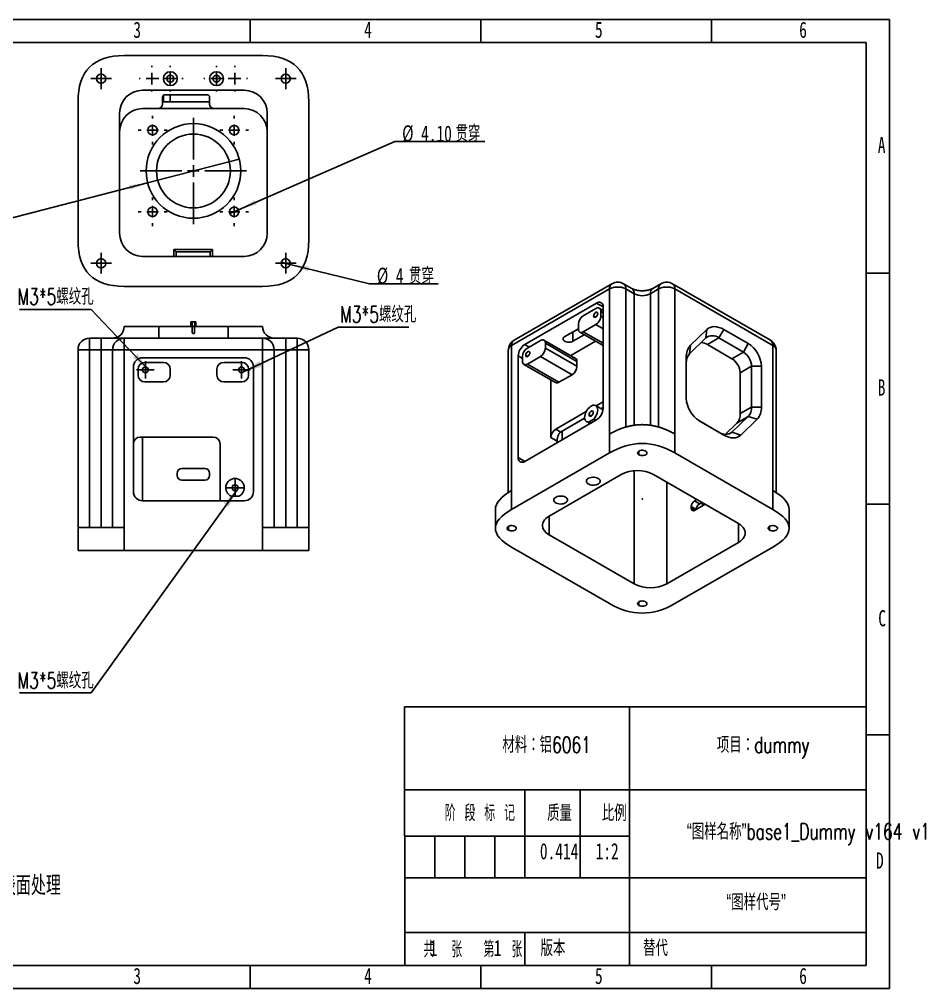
# Model space of a CAD drawing. Header units: millimetres. Extents: x 0 to 305, y 0 to 210.
# Drawn here: x 108.5 to 304.8, y 0 to 210 of the extents above; entities that cross this region are included whole.
import ezdxf

# ---------------------------------------------------------------- set-up
doc = ezdxf.new("R2010")
doc.units = ezdxf.units.MM
doc.header["$PDSIZE"] = -1
doc.layers.add('图框', color=7, linetype='Continuous')
doc.styles.add('SLDTEXTSTYLE0', font='TXT', dxfattribs={"width": 0.7, "bigfont": 'bigfont'})
doc.styles.add('SLDTEXTSTYLE1', font='TXT', dxfattribs={"width": 0.6, "bigfont": 'bigfont'})
doc.styles.add('SLDTEXTSTYLE2', font='TXT', dxfattribs={"width": 0.614286, "bigfont": 'bigfont'})
doc.styles.add('SLDTEXTSTYLE3', font='TXT', dxfattribs={"width": 0.7})
doc.dimstyles.new('SLDDIMSTYLE0', dxfattribs={"dimtxt": 0.18, "dimasz": 4.08, "dimexe": 0, "dimexo": 0.0625, "dimgap": 0, "dimtad": 0, "dimtih": 1, "dimtoh": 1, "dimdec": 0, "dimrnd": 1e-09, "dimzin": 0, "dimdsep": 46, "dimtxsty": 'Standard', "dimsah": 1, "dimcen": 0.09, "dimadec": 0, "dimazin": 0, "dimtfac": 4.08, "dimtdec": 0, "dimtofl": 0, "dimtmove": 0, "dimatfit": 3, "dimfxl": 1, "dimfrac": 2, "dimtolj": 1, "dimtzin": 0, "dimarcsym": 0})
doc.dimstyles.new('SLDDIMSTYLE1', dxfattribs={"dimtxt": 3.5, "dimasz": 4.08, "dimexe": 0, "dimexo": 0.0625, "dimgap": 0.875, "dimtad": 0, "dimtih": 1, "dimtoh": 1, "dimlfac": 2, "dimrnd": 1e-09, "dimzin": 12, "dimdsep": 46, "dimtxsty": 'SLDTEXTSTYLE3', "dimblk1": 'NONE', "dimsah": 1, "dimcen": 0, "dimadec": 0, "dimazin": 3, "dimtfac": 1, "dimtmove": 0, "dimatfit": 3, "dimldrblk": 'NONE', "dimfxl": 1, "dimfrac": 2, "dimtolj": 1, "dimtzin": 12, "dimarcsym": 0})
doc.dimstyles.new('SLDDIMSTYLE2', dxfattribs={"dimtxt": 3.5, "dimasz": 4.08, "dimexe": 0, "dimexo": 0.0625, "dimgap": 0.875, "dimtad": 0, "dimtih": 1, "dimtoh": 1, "dimlfac": 2, "dimrnd": 1e-09, "dimzin": 4, "dimdsep": 46, "dimtxsty": 'SLDTEXTSTYLE3', "dimblk1": 'NONE', "dimsah": 1, "dimcen": 0, "dimadec": 0, "dimazin": 1, "dimtfac": 1, "dimtmove": 0, "dimatfit": 3, "dimldrblk": 'NONE', "dimfxl": 1, "dimfrac": 2, "dimtolj": 1, "dimtzin": 12, "dimarcsym": 0})

# ---------------------------------------------------------------- blocks, each defined once
blk = doc.blocks.new('SW_NOTE_0')
at = {"layer": '图框', "color": 0}
blk.add_line((-15.5, 0), (0, 0), dxfattribs=at)
at = {"layer": '图框', "color": 0, "insert": (-15.94, 4.43), "char_height": 3.5, "attachment_point": 1, "style": 'SLDTEXTSTYLE0'}
blk.add_mtext('M3*5螺纹孔', dxfattribs=at)
blk = doc.blocks.new('SW_NOTE_0_1')
at = {"layer": '图框', "color": 0}
blk.add_line((15.34, 0), (0, 0), dxfattribs=at)
at = {"layer": '图框', "color": 0, "insert": (0.47, 4.55), "char_height": 3.5, "attachment_point": 1, "style": 'SLDTEXTSTYLE0'}
blk.add_mtext('M3*5螺纹孔', dxfattribs=at)
blk = doc.blocks.new('SW_NOTE_0_2')
at = {"layer": '图框', "color": 0}
blk.add_line((-15.5, 0), (0, 0), dxfattribs=at)
at = {"layer": '图框', "color": 0, "insert": (-15.94, 4.56), "char_height": 3.5, "attachment_point": 1, "style": 'SLDTEXTSTYLE0'}
blk.add_mtext('M3*5螺纹孔', dxfattribs=at)
blk = doc.blocks.new('SW_CENTERMARKSYMBOL_0')
at = {"layer": '图框', "color": 0}
for p, q in [((-1.25, 0), (-1.88225, 0)), ((0, 0), (-1.25, 0)), ((0, 1.25), (0, 1.88225)), ((0, 0), (0, 1.25)), ((0, 0), (0, -1.25)), ((0, 0), (1.25, 0)), ((1.25, 0), (1.88225, 0)), ((0, -1.25), (0, -1.88225))]:
    blk.add_line(p, q, dxfattribs=at)
blk = doc.blocks.new('SW_CENTERMARKSYMBOL_1')
at = {"layer": '图框', "color": 0}
for p, q in [((-1.25, 0), (-1.88225, 0)), ((0, 0), (-1.25, 0)), ((0, 1.25), (0, 1.88225)), ((0, 0), (0, 1.25)), ((0, 0), (0, -1.25)), ((0, 0), (1.25, 0)), ((1.25, 0), (1.88225, 0)), ((0, -1.25), (0, -1.88225))]:
    blk.add_line(p, q, dxfattribs=at)
blk = doc.blocks.new('SW_CENTERMARKSYMBOL_2')
at = {"layer": '图框', "color": 0}
for p, q in [((-1.25, 0), (-1.88225, 0)), ((0, 0), (-1.25, 0)), ((0, 1.25), (0, 1.88225)), ((0, 0), (0, 1.25)), ((0, 0), (0, -1.25)), ((0, 0), (1.25, 0)), ((1.25, 0), (1.88225, 0)), ((0, -1.25), (0, -1.88225))]:
    blk.add_line(p, q, dxfattribs=at)
blk = doc.blocks.new('_D')
at = {"layer": '图框'}
for p, q in [((165.26, 157.4), (167.2, 156.92)), ((167.2, 156.92), (184.37, 152.71)), ((184.37, 152.71), (199.26, 152.71))]:
    blk.add_line(p, q, dxfattribs=at)
blk.add_solid([(167.2, 156.92), (171.04, 155.45), (171.28, 156.44)], dxfattribs=at)
at = {"layer": '图框', "char_height": 3.5, "attachment_point": 1}
for s, insert, style in [('%%c', (185.96, 156.2), 'SLDTEXTSTYLE3'), ('4', (190.07, 156.18), 'SLDTEXTSTYLE3'), ('贯穿', (192.92, 156.18), 'SLDTEXTSTYLE0')]:
    blk.add_mtext(s, dxfattribs=dict(at, insert=insert, style=style))
blk = doc.blocks.new('_None')
blk = doc.blocks.new('_D_1')
at = {"layer": '图框'}
for p, q in [((156.01, 168.73), (189.85, 183.55)), ((189.85, 183.55), (209.34, 183.55)), ((154.13, 167.91), (156.01, 168.73))]:
    blk.add_line(p, q, dxfattribs=at)
blk.add_solid([(156.01, 168.73), (159.95, 169.9), (159.54, 170.83)], dxfattribs=at)
at = {"layer": '图框', "char_height": 3.5, "attachment_point": 1}
for s, insert, style in [('%%c', (191.44, 187.04), 'SLDTEXTSTYLE3'), ('4.10', (195.55, 187.02), 'SLDTEXTSTYLE3'), ('贯穿', (203, 187.02), 'SLDTEXTSTYLE0')]:
    blk.add_mtext(s, dxfattribs=dict(at, insert=insert, style=style))
blk = doc.blocks.new('SW_SYMBOL_HOLE_SPOT')
at = {"layer": '图框', "color": 0}
for p, q in [((0, 875), (0, 75)), ((1600, 75), (1600, 875)), ((0, 75), (1600, 75))]:
    blk.add_line(p, q, dxfattribs=at)
blk = doc.blocks.new('SW_SYMBOL_HOLE_DEPTH')
at = {"layer": '图框', "color": 0}
for p, q in [((0, 875), (800, 875)), ((100, 555), (400, 75)), ((400, 875), (400, 75)), ((700, 555), (400, 75))]:
    blk.add_line(p, q, dxfattribs=at)
blk = doc.blocks.new('_D_2')
at = {"layer": '图框'}
for p, q in [((156.15, 179.72), (136.31, 174.59)), ((136.31, 174.59), (102.17, 165.76)), ((102.17, 165.76), (74.47, 165.76))]:
    blk.add_line(p, q, dxfattribs=at)
blk.add_solid([(136.31, 174.59), (132.23, 174.06), (132.48, 173.08)], dxfattribs=at)
at = {"layer": '图框', "xscale": 0.0045117371, "yscale": 0.0045117371, "zscale": 0.0045117371}
for name, p in [('SW_SYMBOL_HOLE_SPOT', (74.47, 160.73)), ('SW_SYMBOL_HOLE_DEPTH', (89.02, 160.73))]:
    blk.add_blockref(name, p, dxfattribs=at)
at = {"layer": '图框', "char_height": 3.5, "attachment_point": 1}
for s, insert, style in [('%%c', (80.1, 170.11), 'SLDTEXTSTYLE3'), ('32 贯穿', (84.22, 170.09), 'SLDTEXTSTYLE0'), ('%%c', (81.83, 164.74), 'SLDTEXTSTYLE3'), ('41', (85.94, 164.72), 'SLDTEXTSTYLE3'), ('17.80', (92.91, 164.72), 'SLDTEXTSTYLE3')]:
    blk.add_mtext(s, dxfattribs=dict(at, insert=insert, style=style))
blk = doc.blocks.new('SW_CENTERMARKSYMBOL_3')
at = {"layer": '图框', "color": 0}
for p, q in [((0, 2.5), (0, 11.5)), ((-2.5, 0), (-11.5, 0)), ((0, 0), (-1.25, 0)), ((0, 0), (0, 1.25)), ((0, 0), (0, -1.25)), ((0, 0), (1.25, 0)), ((2.5, 0), (11.5, 0)), ((0, -2.5), (0, -11.5))]:
    blk.add_line(p, q, dxfattribs=at)
blk = doc.blocks.new('SW_CENTERMARKSYMBOL_4')
at = {"layer": '图框', "color": 0}
for p, q in [((0, 1.25), (0, 2.25)), ((-1.25, 0), (-2.25, 0)), ((0, 0), (-1.25, 0)), ((0, 0), (0, 1.25)), ((0, 0), (0, -1.25)), ((0, 0), (1.25, 0)), ((1.25, 0), (2.25, 0)), ((0, -1.25), (0, -2.25))]:
    blk.add_line(p, q, dxfattribs=at)
blk = doc.blocks.new('SW_CENTERMARKSYMBOL_5')
at = {"layer": '图框', "color": 0}
for p, q in [((0, 1.25), (0, 2.25)), ((-1.25, 0), (-2.25, 0)), ((0, 0), (-1.25, 0)), ((0, 0), (0, 1.25)), ((0, 0), (0, -1.25)), ((0, 0), (1.25, 0)), ((1.25, 0), (2.25, 0)), ((0, -1.25), (0, -2.25))]:
    blk.add_line(p, q, dxfattribs=at)
blk = doc.blocks.new('SW_CENTERMARKSYMBOL_6')
at = {"layer": '图框', "color": 0}
for p, q in [((0, 2.5), (0, 2.75)), ((-2.5, 0), (-2.75, 0)), ((0, 0), (-1.25, 0)), ((0, 0), (0, 1.25)), ((0, 0), (0, -1.25)), ((0, 0), (1.25, 0)), ((2.5, 0), (2.75, 0)), ((0, -2.5), (0, -2.75))]:
    blk.add_line(p, q, dxfattribs=at)
blk = doc.blocks.new('SW_CENTERMARKSYMBOL_7')
at = {"layer": '图框', "color": 0}
for p, q in [((0, 2.5), (0, 2.75)), ((-2.5, 0), (-2.75, 0)), ((0, 0), (-1.25, 0)), ((0, 0), (0, 1.25)), ((0, 0), (0, -1.25)), ((0, 0), (1.25, 0)), ((2.5, 0), (2.75, 0)), ((0, -2.5), (0, -2.75))]:
    blk.add_line(p, q, dxfattribs=at)
blk = doc.blocks.new('SW_CENTERMARKSYMBOL_8')
at = {"layer": '图框', "color": 0}
for p, q in [((0, 2.5), (0, 3.125)), ((-2.5, 0), (-3.125, 0)), ((0, 0), (-1.25, 0)), ((0, 0), (0, 1.25)), ((0, 0), (0, -1.25)), ((0, 0), (1.25, 0)), ((2.5, 0), (3.125, 0)), ((0, -2.5), (0, -3.125))]:
    blk.add_line(p, q, dxfattribs=at)
blk = doc.blocks.new('SW_CENTERMARKSYMBOL_9')
at = {"layer": '图框', "color": 0}
for p, q in [((0, 2.5), (0, 3.125)), ((-2.5, 0), (-3.125, 0)), ((0, 0), (-1.25, 0)), ((0, 0), (0, 1.25)), ((0, 0), (0, -1.25)), ((0, 0), (1.25, 0)), ((2.5, 0), (3.125, 0)), ((0, -2.5), (0, -3.125))]:
    blk.add_line(p, q, dxfattribs=at)
blk = doc.blocks.new('SW_CENTERMARKSYMBOL_10')
at = {"layer": '图框', "color": 0}
for p, q in [((0, 1.25), (0, 2.25)), ((-1.25, 0), (-2.25, 0)), ((0, 0), (-1.25, 0)), ((0, 0), (0, 1.25)), ((0, 0), (0, -1.25)), ((0, 0), (1.25, 0)), ((1.25, 0), (2.25, 0)), ((0, -1.25), (0, -2.25))]:
    blk.add_line(p, q, dxfattribs=at)
blk = doc.blocks.new('SW_CENTERMARKSYMBOL_11')
at = {"layer": '图框', "color": 0}
for p, q in [((0, 1.25), (0, 2.25)), ((-1.25, 0), (-2.25, 0)), ((0, 0), (-1.25, 0)), ((0, 0), (0, 1.25)), ((0, 0), (0, -1.25)), ((0, 0), (1.25, 0)), ((1.25, 0), (2.25, 0)), ((0, -1.25), (0, -2.25))]:
    blk.add_line(p, q, dxfattribs=at)
blk = doc.blocks.new('SW_CENTERMARKSYMBOL_12')
at = {"layer": '图框', "color": 0}
for p, q in [((0, 2.5), (0, 2.75)), ((-2.5, 0), (-2.75, 0)), ((0, 0), (-1.25, 0)), ((0, 0), (0, 1.25)), ((0, 0), (0, -1.25)), ((0, 0), (1.25, 0)), ((2.5, 0), (2.75, 0)), ((0, -2.5), (0, -2.75))]:
    blk.add_line(p, q, dxfattribs=at)
blk = doc.blocks.new('SW_CENTERMARKSYMBOL_13')
at = {"layer": '图框', "color": 0}
for p, q in [((0, 2.5), (0, 2.75)), ((-2.5, 0), (-2.75, 0)), ((0, 0), (-1.25, 0)), ((0, 0), (0, 1.25)), ((0, 0), (0, -1.25)), ((0, 0), (1.25, 0)), ((2.5, 0), (2.75, 0)), ((0, -2.5), (0, -2.75))]:
    blk.add_line(p, q, dxfattribs=at)
blk = doc.blocks.new('SW_CENTERMARKSYMBOL_14')
at = {"layer": '图框', "color": 0}
for p, q in [((0, 2.5), (0, 3.125)), ((-2.5, 0), (-3.125, 0)), ((0, 0), (-1.25, 0)), ((0, 0), (0, 1.25)), ((0, 0), (0, -1.25)), ((0, 0), (1.25, 0)), ((2.5, 0), (3.125, 0)), ((0, -2.5), (0, -3.125))]:
    blk.add_line(p, q, dxfattribs=at)
blk = doc.blocks.new('SW_CENTERMARKSYMBOL_15')
at = {"layer": '图框', "color": 0}
for p, q in [((0, 2.5), (0, 3.125)), ((-2.5, 0), (-3.125, 0)), ((0, 0), (-1.25, 0)), ((0, 0), (0, 1.25)), ((0, 0), (0, -1.25)), ((0, 0), (1.25, 0)), ((2.5, 0), (3.125, 0)), ((0, -2.5), (0, -3.125))]:
    blk.add_line(p, q, dxfattribs=at)

msp = doc.modelspace()

# ---------------------------------------------------------------- linework, layer by layer
at = {"color": 7, "linetype": 'Continuous', "lineweight": 25}
for p, q in [((131.2287, 202.1571), (161.2287, 202.1571)), ((141.2287, 196.4071), (141.2287, 197.9071)), ((151.3223, 197.9012), (151.3223, 196.413)), ((135.2287, 194.6571), (157.2287, 194.6571)), ((139.7287, 193.5365), (139.7287, 192.1571)), ((140.0544, 193.6571), (149.2287, 193.6571)), ((141.2287, 192.1571), (141.2287, 193.6571)), ((121.2287, 162.1571), (121.2287, 192.1571)), ((139.5544, 191.6571), (139.5544, 193.1571)), ((139.5544, 192.1571), (149.7287, 192.1571)), ((149.7287, 193.1571), (149.7287, 191.6571)), ((171.2287, 192.1571), (171.2287, 162.1571)), ((130.2287, 189.6571), (130.2287, 163.6571)), ((135.2287, 190.6571), (138.5544, 190.6571)), ((150.5231, 190.6571), (138.5544, 190.6571)), ((150.5231, 190.6785), (150.5231, 190.6571)), ((150.5231, 190.6571), (150.7287, 190.6571)), ((157.2287, 190.6571), (150.7287, 190.6571)), ((162.2287, 163.6571), (162.2287, 189.6571)), ((150.3936, 160.1571), (141.9787, 160.1571)), ((141.9787, 160.1571), (141.9787, 158.6571)), ((142.4787, 159.6571), (141.9787, 160.1571)), ((142.4787, 158.6571), (142.4787, 159.6571)), ((142.4787, 159.6571), (149.8936, 159.6571)), ((150.3936, 160.1571), (149.8936, 159.6571)), ((149.8936, 159.6571), (149.8936, 158.6571)), ((150.3936, 158.6571), (150.3936, 160.1571)), ((135.2287, 158.6571), (157.2287, 158.6571)), ((161.2287, 152.1571), (131.2287, 152.1571)), ((215.1731, 139.3405), (236.3863, 151.5866)), ((236.9041, 152.7312), (215.6909, 140.4851)), ((236.3863, 120.1498), (236.3863, 151.5866)), ((241.1717, 151.7107), (239.4039, 152.7312)), ((239.9218, 151.5866), (241.6896, 150.5661)), ((239.9218, 151.5866), (239.9218, 121.6805)), ((245.2251, 150.5661), (246.9929, 151.5866)), ((247.5107, 152.7312), (245.743, 151.7107)), ((246.9929, 121.6805), (246.9929, 151.5866)), ((271.2237, 140.4851), (250.0105, 152.7312)), ((250.5284, 151.5866), (250.5284, 120.1498)), ((271.7416, 139.3405), (250.5284, 151.5866)), ((241.6896, 150.5661), (241.6896, 122.0632)), ((245.2251, 122.0632), (245.2251, 150.5661)), ((218.0015, 139.5443), (233.5578, 148.5248)), ((233.4132, 147.3492), (230.6807, 145.7718)), ((233.5578, 148.5248), (234.9721, 147.7084)), ((234.9721, 146.9565), (234.1631, 147.4235)), ((234.9721, 147.7082), (234.9721, 125.6616)), ((232.9351, 145.74), (233.3822, 145.4819)), ((234.4738, 145.7138), (234.4738, 146.7367)), ((234.4738, 146.7367), (234.9721, 146.4491)), ((234.9721, 145.4262), (234.4738, 145.7138)), ((131.2287, 143.4385), (138.7287, 143.4385)), ((138.7287, 143.4385), (138.7287, 140.9385)), ((138.7287, 143.4385), (145.9787, 143.4385)), ((145.6876, 144.4385), (145.6876, 143.4385)), ((145.6876, 144.4385), (145.9376, 144.4385)), ((145.9376, 144.4385), (145.9376, 143.4385)), ((145.9376, 144.4385), (146.5198, 144.4385)), ((145.9787, 142.1697), (145.9787, 143.4385)), ((145.9787, 143.4385), (146.4787, 143.4385)), ((146.4787, 143.4385), (153.7287, 143.4385)), ((146.4787, 143.4385), (146.4787, 142.1697)), ((146.5198, 143.4385), (146.5198, 144.4385)), ((146.5198, 144.4385), (146.7698, 144.4385)), ((146.7698, 143.4385), (146.7698, 144.4385)), ((153.7287, 143.4385), (153.7287, 140.9385)), ((153.7287, 143.4385), (161.2287, 143.4385)), ((226.6636, 141.2792), (229.62, 142.986)), ((229.62, 143.9347), (229.62, 142.9118)), ((230.6807, 142.2992), (233.4132, 143.8767)), ((233.4132, 143.8767), (234.9721, 142.9767)), ((257.4581, 142.8094), (253.9225, 139.4069)), ((257.2459, 140.9724), (257.4581, 142.8094)), ((261.135, 142.8098), (260.0744, 140.9727)), ((261.135, 142.8098), (266.4383, 139.7483)), ((123.7287, 140.9385), (123.7287, 138.4385)), ((123.7287, 140.9385), (126.2287, 140.9385)), ((126.2287, 138.4385), (126.2287, 140.9385)), ((126.2287, 140.9385), (131.2287, 140.9385)), ((131.2287, 140.9385), (131.2287, 138.4385)), ((131.2287, 140.9385), (161.2287, 140.9385)), ((161.2287, 140.9385), (166.2287, 140.9385)), ((166.2287, 138.4385), (166.2287, 140.9385)), ((166.2287, 140.9385), (168.7287, 140.9385)), ((168.7287, 138.4385), (168.7287, 140.9385)), ((228.4313, 140.2587), (228.4313, 142.2997)), ((230.8841, 141.6747), (228.4313, 140.2587)), ((229.9308, 142.225), (234.9721, 139.3147)), ((234.9721, 139.8219), (230.6807, 142.2992)), ((253.7104, 137.5698), (257.2459, 140.9724)), ((257.5995, 139.5439), (260.0744, 140.9727)), ((260.0744, 140.9727), (265.3777, 137.9111)), ((215.1731, 139.3405), (215.1731, 107.9037)), ((218.9474, 138.9983), (218.0015, 139.5443)), ((221.4221, 140.427), (218.5937, 138.7941)), ((229.0045, 136.5569), (222.1721, 140.5012)), ((222.4828, 138.7915), (222.4828, 139.8145)), ((222.4828, 139.8145), (229.3152, 135.8702)), ((229.3152, 134.8472), (222.4828, 138.7915)), ((227.9866, 137.1446), (233.359, 140.2459)), ((253.9225, 139.4069), (253.7104, 137.5698)), ((262.9028, 136.4824), (257.5995, 139.5439)), ((265.3777, 137.9111), (266.4383, 139.7483)), ((271.7416, 107.9037), (271.7416, 139.3405)), ((121.2287, 99.9385), (121.2287, 138.4385)), ((123.7287, 99.9385), (123.7287, 138.4385)), ((123.7287, 138.4385), (126.2287, 138.4385)), ((126.2287, 138.4385), (128.7287, 138.4385)), ((126.2287, 99.9385), (126.2287, 138.4385)), ((128.7287, 99.9385), (128.7287, 138.4385)), ((131.2287, 138.4385), (131.2287, 99.9385)), ((131.2287, 138.4385), (161.2287, 138.4385)), ((135.2287, 136.6885), (157.2287, 136.6885)), ((161.2287, 99.9385), (161.2287, 138.4385)), ((163.7287, 138.4385), (163.7287, 99.9385)), ((163.7287, 138.4385), (166.2287, 138.4385)), ((166.2287, 99.9385), (166.2287, 138.4385)), ((166.2287, 138.4385), (168.7287, 138.4385)), ((168.7287, 99.9385), (168.7287, 138.4385)), ((171.2287, 138.4385), (171.2287, 99.9385)), ((214.4415, 138.321), (214.4415, 107.4429)), ((216.5873, 115.0483), (216.5873, 137.0949)), ((216.5873, 137.0949), (217.533, 136.5489)), ((217.533, 136.957), (217.533, 135.9341)), ((218.2074, 137.2379), (218.6546, 136.9798)), ((218.5937, 135.3216), (221.4221, 136.9544)), ((221.4221, 136.9544), (228.2545, 133.0101)), ((253.0033, 136.753), (253.0033, 127.9071)), ((262.9028, 136.4824), (265.3777, 137.9111)), ((272.4732, 107.4429), (272.4732, 138.321)), ((133.2287, 107.6885), (133.2287, 134.6885)), ((139.7287, 135.6885), (135.7287, 135.6885)), ((156.6866, 135.6885), (152.8223, 135.6885)), ((159.2287, 134.6885), (159.2287, 107.6885)), ((217.8438, 135.2473), (224.6762, 131.303)), ((225.4261, 131.3773), (218.5937, 135.3216)), ((229.3152, 134.8472), (229.3152, 135.8702)), ((264.6705, 133.4206), (267.1454, 134.8493)), ((267.1454, 134.8493), (267.1454, 126.0034)), ((269.2667, 134.8493), (267.1454, 134.8493)), ((269.2667, 126.0034), (269.2667, 134.8493)), ((134.2287, 134.1885), (134.2287, 132.9357)), ((141.2287, 132.9357), (141.2287, 134.1885)), ((151.3223, 134.1885), (151.3223, 132.9357)), ((158.1866, 132.9357), (158.1866, 134.1885)), ((228.2545, 133.0101), (225.4261, 131.3773)), ((264.6705, 124.5747), (264.6705, 133.4206)), ((135.7287, 131.4357), (139.7287, 131.4357)), ((152.8223, 131.4357), (156.6866, 131.4357)), ((223.6584, 119.3816), (223.6584, 131.8906)), ((234.9569, 125.414), (233.3941, 126.3162)), ((233.4716, 126.2714), (234.9721, 127.1376)), ((264.6705, 124.5747), (267.1454, 126.0034)), ((267.1454, 126.0034), (269.2667, 126.0034)), ((224.719, 121.2187), (231.3224, 125.0307)), ((231.9471, 124.326), (232.3943, 124.0678)), ((234.9721, 125.913), (234.5322, 125.6591)), ((266.4383, 123.962), (262.9028, 120.5594)), ((263.9634, 122.5333), (266.4383, 123.962)), ((268.3475, 123.3496), (266.4383, 123.962)), ((233.5578, 123.2121), (218.0015, 114.2316)), ((230.9867, 123.6123), (226.1332, 120.8105)), ((231.0437, 123.3198), (230.7618, 123.4825)), ((231.3943, 122.852), (232.1641, 122.4075)), ((231.8276, 122.7607), (232.9607, 123.4148)), ((232.3018, 122.487), (231.8276, 122.7607)), ((233.4349, 123.1411), (232.9607, 123.4148)), ((260.0744, 120.5591), (255.8005, 123.0264)), ((255.8317, 123.0082), (261.135, 119.9466)), ((261.4239, 120.0892), (263.9634, 122.5333)), ((264.812, 119.947), (268.3475, 123.3496)), ((225.7974, 120.5962), (224.719, 121.2187)), ((226.1332, 118.9259), (226.1332, 120.8105)), ((236.3863, 116.0671), (236.3863, 120.1498)), ((250.5284, 120.1498), (250.5284, 116.0671)), ((261.135, 119.9466), (260.0744, 120.5591)), ((262.1952, 120.1509), (262.9028, 120.5594)), ((262.9028, 120.5594), (264.812, 119.947)), ((134.7287, 119.4946), (150.5231, 119.4946)), ((135.2287, 105.6885), (135.2287, 119.4946)), ((152.0231, 117.9946), (152.0231, 105.6885)), ((223.6584, 119.3816), (225.0142, 118.5989)), ((225.0142, 118.2799), (225.0142, 118.5989)), ((215.1731, 103.821), (236.3863, 116.0671)), ((242.7502, 116.4753), (242.7502, 115.6589)), ((250.5284, 116.0671), (271.7416, 103.821)), ((218.0017, 114.2317), (216.5873, 115.0483)), ((142.7287, 111.1885), (142.7287, 111.6885)), ((143.7287, 112.6885), (148.7287, 112.6885)), ((149.7287, 111.6885), (149.7287, 111.1885)), ((223.3048, 102.3922), (238.8611, 111.3727)), ((241.6896, 112.1891), (241.6896, 87.6969)), ((264.317, 100.7594), (245.9322, 111.3727)), ((148.7287, 110.1885), (143.7287, 110.1885)), ((248.7606, 87.6969), (248.7606, 109.7399)), ((215.1731, 107.9037), (215.1731, 103.821)), ((271.7416, 103.821), (271.7416, 107.9037)), ((157.2287, 105.6885), (135.2287, 105.6885)), ((154.4445, 106.6962), (156.0469, 106.6962)), ((254.771, 105.6602), (255.2993, 105.9652)), ((254.771, 105.6602), (255.8317, 105.0479)), ((256.36, 105.3529), (255.8317, 105.0479)), ((256.3025, 105.0977), (256.8176, 104.8003)), ((211.6375, 103.8216), (211.6375, 99.7389)), ((254.0639, 104.0272), (254.0639, 104.4355)), ((254.0639, 104.4355), (255.1246, 103.8232)), ((254.0639, 104.0272), (254.7712, 103.6189)), ((257.0674, 104.9445), (254.771, 103.6189)), ((255.1246, 103.8232), (255.1246, 103.823)), ((275.2771, 99.7389), (275.2771, 103.8216)), ((223.3048, 98.3102), (223.3048, 102.3922)), ((121.2287, 94.9385), (121.2287, 99.9385)), ((131.2287, 99.9385), (131.2287, 94.9385)), ((161.2287, 94.9385), (161.2287, 99.9385)), ((171.2287, 99.9385), (171.2287, 94.9385)), ((214.466, 100.1471), (214.466, 99.3307)), ((264.317, 100.7594), (264.317, 96.6774)), ((271.0345, 100.1471), (271.0345, 99.3307)), ((223.3048, 98.3102), (241.6896, 87.6969)), ((248.7606, 87.6969), (264.317, 96.6774)), ((131.2287, 94.9385), (161.2287, 94.9385)), ((236.3863, 83.4108), (215.1731, 95.6569)), ((271.7416, 95.6569), (250.5284, 83.4108)), ((242.7502, 83.819), (242.7502, 83.0025))]:
    msp.add_line(p, q, dxfattribs=at)
at = {"color": 7, "linetype": 'Continuous'}
for p, q in [((146.2287, 177.1571), (146.2567, 177.1571)), ((146.2287, 177.1571), (146.2287, 177.1012)), ((243.4573, 106.0671), (243.4771, 106.0785)), ((243.4573, 106.0671), (243.4969, 106.0443))]:
    msp.add_line(p, q, dxfattribs=at)
at = {"color": 7, "linetype": 'Continuous', "lineweight": 25, "flags": 128}
for points in [[(232.9351, 145.74), (232.962, 145.9321), (233.0397, 146.1322), (233.1586, 146.3161), (233.3045, 146.4617), (233.4598, 146.5513), (233.6057, 146.5742), (233.7246, 146.5276), (233.8022, 146.4172), (233.8292, 146.2562), (233.8022, 146.064), (233.7246, 145.8639), (233.6057, 145.68), (233.4598, 145.5345), (233.3045, 145.4448), (233.1586, 145.4219), (233.0397, 145.4685), (232.962, 145.579), (232.9351, 145.74)], [(257.4581, 142.8094), (257.8017, 143.0808), (258.19, 143.2772), (258.6179, 143.3962), (259.0795, 143.4361), (259.5688, 143.3963), (260.079, 143.2774), (260.6034, 143.081), (261.135, 142.8098)], [(161.2287, 138.4385), (161.2287, 138.8726), (161.2287, 139.2936), (161.2287, 139.6885), (161.2287, 140.0455), (161.2287, 140.3536), (161.2287, 140.6036), (161.2287, 140.7878), (161.2287, 140.9005), (161.2287, 140.9385)], [(228.4313, 140.2587), (228.1941, 140.1514), (227.9193, 140.08), (227.6229, 140.0487), (227.3221, 140.0592), (227.0344, 140.1109), (226.7765, 140.2009), (226.5635, 140.3239), (226.4076, 140.4728), (226.3179, 140.6389), (226.2997, 140.8125), (226.354, 140.9836), (226.4777, 141.1423), (226.6636, 141.2792)], [(218.2074, 137.2379), (218.2344, 137.4301), (218.312, 137.6301), (218.431, 137.8141), (218.5769, 137.9596), (218.7321, 138.0492), (218.878, 138.0721), (218.997, 138.0256), (219.0746, 137.9151), (219.1016, 137.7541), (219.0746, 137.562), (218.997, 137.3619), (218.878, 137.178), (218.7321, 137.0324), (218.5769, 136.9428), (218.431, 136.9199), (218.312, 136.9665), (218.2344, 137.0769), (218.2074, 137.2379)], [(232.9607, 123.4148), (233.1932, 123.6979), (233.3974, 124.0122), (233.5662, 124.3468), (233.6936, 124.6897), (233.7751, 125.0289), (233.8078, 125.3524), (233.7905, 125.6488), (233.724, 125.9075), (233.6104, 126.1195), (233.4539, 126.2772), (233.2599, 126.3751), (233.0354, 126.4098), (232.7882, 126.3799), (232.5271, 126.2866), (232.2613, 126.1332), (232.0002, 125.925), (231.753, 125.6695), (231.5284, 125.3756), (231.3345, 125.0537), (231.1779, 124.7152), (231.0644, 124.3722), (230.9978, 124.0366), (230.9806, 123.7203), (231.0133, 123.4346), (231.0947, 123.1894), (231.2221, 122.9936), (231.3909, 122.8539), (231.5952, 122.7753), (231.8276, 122.7607)], [(231.9471, 124.326), (231.9741, 124.5181), (232.0517, 124.7182), (232.1706, 124.9021), (232.3165, 125.0477), (232.4718, 125.1373), (232.6177, 125.1602), (232.7367, 125.1136), (232.8143, 125.0031), (232.8412, 124.8421), (232.8143, 124.65), (232.7367, 124.4499), (232.6177, 124.266), (232.4718, 124.1205), (232.3165, 124.0308), (232.1706, 124.0079), (232.0517, 124.0545), (231.9741, 124.165), (231.9471, 124.326)], [(264.812, 119.947), (264.4684, 119.6757), (264.08, 119.4792), (263.6521, 119.3602), (263.1905, 119.3204), (262.7013, 119.3601), (262.191, 119.479), (261.6666, 119.6754), (261.135, 119.9466)], [(242.7502, 115.6589), (242.5857, 115.7841), (242.4858, 115.9304), (242.4579, 116.0868), (242.5042, 116.2417), (242.6212, 116.3837), (242.8001, 116.5022), (243.0279, 116.5884), (243.2874, 116.636), (243.5596, 116.6413), (243.8242, 116.6041), (244.0616, 116.5271), (244.2541, 116.4159), (244.3876, 116.2789), (244.4521, 116.1261), (244.4428, 115.969), (244.3604, 115.8191), (244.2111, 115.6877), (244.0058, 115.5844), (243.7599, 115.5168), (243.4915, 115.4901), (243.2206, 115.5062), (242.9672, 115.5639), (242.7502, 115.6589)], [(233.9114, 110.5563), (234.1146, 110.4104), (234.2587, 110.2426), (234.337, 110.0609), (234.3458, 109.8737), (234.2847, 109.6898), (234.1565, 109.5178), (233.9673, 109.3658), (233.7258, 109.2407), (233.4435, 109.1486), (233.1334, 109.0936), (232.8101, 109.0784), (232.4887, 109.1037), (232.1843, 109.1683), (231.911, 109.2691), (231.6816, 109.4015), (231.5069, 109.5593), (231.3951, 109.735), (231.3513, 109.9206), (231.3776, 110.1072), (231.4728, 110.2862), (231.6325, 110.4492), (231.8491, 110.5886), (232.1125, 110.6978), (232.4105, 110.7718), (232.729, 110.8071), (233.0532, 110.802), (233.368, 110.7568), (233.6586, 110.6736), (233.9114, 110.5563)], [(226.8403, 106.4743), (227.0435, 106.3283), (227.1877, 106.1606), (227.2659, 105.9789), (227.2747, 105.7917), (227.2136, 105.6078), (227.0854, 105.4358), (226.8962, 105.2837), (226.6548, 105.1587), (226.3724, 105.0665), (226.0623, 105.0116), (225.7391, 104.9964), (225.4177, 105.0216), (225.1132, 105.0862), (224.8399, 105.1871), (224.6106, 105.3195), (224.4359, 105.4772), (224.324, 105.653), (224.2802, 105.8385), (224.3065, 106.0252), (224.4018, 106.2042), (224.5614, 106.3672), (224.778, 106.5065), (225.0414, 106.6158), (225.3394, 106.6898), (225.6579, 106.725), (225.9822, 106.72), (226.2969, 106.6748), (226.5875, 106.5916), (226.8403, 106.4743)], [(255.9218, 105.0999), (256.3431, 105.0999), (256.7261, 105.1415)], [(223.3048, 102.3922), (222.9044, 102.1313), (222.5614, 101.8445), (222.2808, 101.5359), (222.0667, 101.2099), (221.9222, 100.8715), (221.8495, 100.5255), (221.8495, 100.1769), (221.9222, 99.8309), (222.0667, 99.4925), (222.2808, 99.1666), (222.5614, 98.858), (222.9044, 98.5711), (223.3048, 98.3102)], [(214.466, 99.3307), (214.3014, 99.456), (214.2015, 99.6022), (214.1737, 99.7586), (214.2199, 99.9136), (214.3369, 100.0555), (214.5159, 100.174), (214.7436, 100.2602), (215.0032, 100.3078), (215.2753, 100.3132), (215.5399, 100.276), (215.7773, 100.1989), (215.9699, 100.0877), (216.1033, 99.9507), (216.1678, 99.7979), (216.1585, 99.6408), (216.0761, 99.491), (215.9268, 99.3595), (215.7215, 99.2562), (215.4756, 99.1887), (215.2072, 99.162), (214.9363, 99.178), (214.683, 99.2357), (214.466, 99.3307)], [(264.317, 96.6774), (264.7174, 96.9383), (265.0604, 97.2251), (265.341, 97.5338), (265.5551, 97.8597), (265.6996, 98.1981), (265.7723, 98.5441), (265.7723, 98.8927), (265.6996, 99.2387), (265.5551, 99.5771), (265.341, 99.903), (265.0604, 100.2117), (264.7174, 100.4985), (264.317, 100.7594)], [(271.0345, 99.3307), (270.87, 99.456), (270.77, 99.6022), (270.7422, 99.7586), (270.7885, 99.9136), (270.9054, 100.0555), (271.0844, 100.174), (271.3121, 100.2602), (271.5717, 100.3078), (271.8439, 100.3132), (272.1085, 100.276), (272.3458, 100.1989), (272.5384, 100.0877), (272.6719, 99.9507), (272.7364, 99.7979), (272.7271, 99.6408), (272.6447, 99.491), (272.4953, 99.3595), (272.2901, 99.2562), (272.0441, 99.1887), (271.7758, 99.162), (271.5048, 99.178), (271.2515, 99.2357), (271.0345, 99.3307)], [(242.7502, 83.0025), (242.5857, 83.1278), (242.4858, 83.2741), (242.4579, 83.4305), (242.5042, 83.5854), (242.6212, 83.7274), (242.8001, 83.8459), (243.0279, 83.9321), (243.2874, 83.9796), (243.5596, 83.985), (243.8242, 83.9478), (244.0616, 83.8707), (244.2541, 83.7596), (244.3876, 83.6225), (244.4521, 83.4698), (244.4428, 83.3127), (244.3604, 83.1628), (244.2111, 83.0314), (244.0058, 82.928), (243.7599, 82.8605), (243.4915, 82.8338), (243.2206, 82.8499), (242.9672, 82.9076), (242.7502, 83.0025)]]:
    msp.add_lwpolyline(points, dxfattribs=at)
at = {"color": 7, "linetype": 'Continuous', "lineweight": 25}
for centre, radius in [((126.2287, 197.1571), 1), ((141.2287, 197.1571), 1.5), ((141.2287, 197.1571), 0.75), ((151.2287, 197.1571), 1.5), ((151.2287, 197.1571), 0.75), ((166.2287, 197.1571), 1), ((146.2287, 177.1571), 10.25), ((137.3899, 185.9959), 1.025), ((155.0675, 185.9959), 1.025), ((146.2287, 177.1571), 8), ((137.3899, 168.3183), 1.025), ((155.0675, 168.3183), 1.025), ((126.2287, 157.1571), 1), ((166.2287, 157.1571), 1), ((135.8147, 134.0557), 0.6322), ((156.6427, 134.0557), 0.6322), ((155.2457, 108.5287), 0.6322)]:
    msp.add_circle(centre, radius, dxfattribs=at)
for centre, radius, start, end in [((135.2287, 189.6571), 5, 90, 180), ((140.0544, 193.1571), 0.5, 90, 180), ((149.2287, 193.1571), 0.5, 0, 90), ((157.2287, 189.6571), 5, 0, 90), ((138.5544, 191.6571), 1, 270, 0), ((150.7287, 191.6571), 1, 180, 270), ((135.2287, 185.6571), 5, 90, 180), ((157.2287, 185.6571), 5, 0, 90), ((135.2287, 163.6571), 5, 180, 270), ((157.2287, 163.6571), 5, 270, 0), ((237.6023, 151.7259), 1.224, 124.778926, 186.533252), ((238.154, 150.5661), 2.5, 60.002688, 119.997315), ((238.6719, 151.7105), 1.2561, 354.337576, 54.350243), ((240.4735, 150.7054), 1.224, 353.466744, 55.221076), ((246.4412, 150.7054), 1.224, 124.778924, 186.533256), ((248.2089, 151.7259), 1.224, 124.778924, 186.533256), ((248.7606, 150.5661), 2.5, 60.002681, 119.997312), ((249.2785, 151.7105), 1.2561, 354.337577, 54.350237), ((243.4573, 153.9591), 3.8259, 242.480539, 297.519461), ((233.8272, 146.8416), 0.6551, 350.785963, 129.203285), ((234.1099, 147.848), 0.8734, 350.785963, 129.203285), ((231.9229, 143.8299), 2.3052, 122.605478, 177.394522), ((232.171, 145.8186), 2.3052, 302.605478, 357.394522), ((128.7287, 143.4385), 2.5, 270, 0), ((163.7287, 143.4385), 2.5, 180, 270), ((230.2667, 142.8069), 0.6551, 170.785963, 309.203285), ((123.7287, 138.4385), 2.5, 90, 180), ((131.2287, 138.4385), 2.5, 89.999994, 180), ((161.2287, 138.4385), 2.5, 0, 90), ((168.7287, 138.4385), 2.5, 0, 90), ((258.6603, 139.1412), 2.3138, 52.328918, 127.681834), ((216.9408, 138.32), 2.5, 119.997304, 180.039365), ((216.423, 139.4644), 1.2561, 125.649757, 185.662424), ((219.6577, 136.9551), 3.0736, 122.605478, 177.394522), ((219.8359, 136.8522), 2.3052, 122.605478, 177.394522), ((221.8362, 139.9193), 0.6551, 350.785963, 129.203285), ((220.18, 138.8963), 2.3052, 302.605478, 357.394522), ((256.6188, 136.9868), 3.623, 138.090108, 183.699753), ((255.8449, 136.678), 3.3604, 58.524385, 83.076336), ((263.1496, 134.5835), 6.1229, 2.487346, 57.512654), ((269.9738, 138.32), 2.5, 0, 60.002693), ((270.5256, 139.4797), 1.224, 353.466743, 55.221074), ((135.2287, 134.6885), 2, 90, 180), ((157.2287, 134.6885), 2, 0, 90), ((228.6017, 135.961), 0.7193, 352.74417, 55.943649), ((255.7844, 135.7082), 2.787, 138.090108, 183.699753), ((263.3236, 134.684), 3.8254, 2.476304, 57.523696), ((135.7287, 134.1885), 1.5, 90, 180), ((139.7287, 134.1885), 1.5, 0, 90), ((152.8223, 134.1885), 1.5, 90, 180), ((156.6866, 134.1885), 1.5, 0, 90), ((218.1797, 135.8292), 0.6551, 170.785963, 309.203285), ((227.0124, 134.952), 2.3052, 302.605478, 357.394522), ((260.8487, 133.2553), 3.8254, 2.476304, 57.523696), ((135.7287, 132.9357), 1.5, 180, 270), ((139.7287, 132.9357), 1.5, 270, 0), ((152.8223, 132.9357), 1.5, 180, 270), ((156.6866, 132.9357), 1.5, 270, 0), ((224.9867, 131.9906), 0.7545, 245.692881, 305.617577), ((259.1204, 128.1729), 6.1229, 182.487346, 237.512654), ((264.3643, 125.8236), 2.787, 318.090108, 3.699753), ((265.6512, 125.7696), 3.623, 318.090108, 3.699753), ((231.9016, 125.8013), 3.0736, 302.605478, 357.394522), ((261.8894, 124.3949), 2.787, 318.090108, 3.699753), ((225.9612, 119.2768), 2.3052, 122.605478, 177.394522), ((228.3106, 117.0286), 4.3638, 119.930329, 125.162978), ((261.4884, 122.3906), 2.3138, 232.328918, 307.681834), ((134.7287, 117.9946), 1.5, 90, 180), ((150.5231, 117.9946), 1.5, 0, 90), ((217.4494, 114.9084), 0.8734, 170.785963, 309.203285), ((143.7287, 111.6885), 1, 90, 180), ((148.7287, 111.6885), 1, 0, 90), ((242.3967, 104.574), 7.6631, 62.524312, 117.475688), ((143.7287, 111.1885), 1, 180, 270), ((148.7287, 111.1885), 1, 270, 0), ((155.2457, 108.5287), 2, 293.616111, 246.383889), ((135.2287, 107.6885), 2, 180, 270), ((157.2287, 107.6885), 2, 270, 0), ((255.5992, 104.3656), 1.5368, 122.605478, 177.394522), ((256.6598, 103.7533), 1.5368, 122.605478, 177.394522), ((254.495, 103.9573), 0.4367, 170.785963, 309.203285), ((245.2251, 94.4956), 7.6631, 242.524312, 297.475688)]:
    msp.add_arc(centre, radius, start, end, dxfattribs=at)
for points in [[(121.2287, 192.1571), (121.2287, 198.8238), (124.562, 202.1571), (131.2287, 202.1571)], [(161.2287, 202.1571), (167.8954, 202.1571), (171.2287, 198.8238), (171.2287, 192.1571)], [(131.2287, 152.1571), (124.562, 152.1571), (121.2287, 155.4904), (121.2287, 162.1571)], [(171.2287, 162.1571), (171.2287, 155.4904), (167.8954, 152.1571), (161.2287, 152.1571)], [(236.3863, 116.0671), (241.1003, 118.7884), (245.8144, 118.7884), (250.5284, 116.0671)], [(215.1731, 107.9037), (212.816, 106.543), (211.6375, 105.1823), (211.6375, 103.8216)], [(275.2771, 103.8216), (275.2771, 105.1823), (274.0986, 106.543), (271.7416, 107.9037)], [(215.1731, 95.6569), (210.459, 98.3782), (210.459, 101.0996), (215.1731, 103.821)], [(271.7416, 103.821), (276.4557, 101.0996), (276.4557, 98.3782), (271.7416, 95.6569)], [(131.2287, 99.9385), (124.562, 99.9385), (121.2287, 99.9385), (121.2287, 99.9385)], [(121.2287, 94.9385), (121.2287, 94.9385), (124.562, 94.9385), (131.2287, 94.9385)], [(161.2287, 94.9385), (167.8954, 94.9385), (171.2287, 94.9385), (171.2287, 94.9385)], [(250.5284, 83.4108), (245.8144, 80.6894), (241.1003, 80.6894), (236.3863, 83.4108)]]:
    msp.add_open_spline(points, degree=3, dxfattribs=at)
for points, knots in [([(236.3863, 151.5866), (236.6177, 151.7202), (236.895, 151.8272), (237.4997, 151.9717), (237.8268, 152.0093), (238.4813, 152.0093), (238.8084, 151.9717), (239.4131, 151.8272), (239.6904, 151.7202), (239.9218, 151.5866)], [0, 0, 0, 0, 0.25, 0.25, 0.5, 0.5, 0.75, 0.75, 1, 1, 1, 1]), ([(245.743, 151.7107), (245.7087, 151.6916), (245.6113, 151.6373), (245.4092, 151.5445), (245.1257, 151.4408), (244.7973, 151.3488), (244.432, 151.2746), (244.0385, 151.2232), (243.6273, 151.1978), (243.2095, 151.2004), (242.7973, 151.2312), (242.4024, 151.2884), (242.0363, 151.3688), (241.709, 151.4672), (241.4364, 151.5739), (241.2664, 151.6571), (241.1896, 151.7006), (241.1717, 151.7107)], [0, 0, 0, 0, 0.03708271, 0.10553459, 0.1752866, 0.24674107, 0.31974383, 0.39400335, 0.46915192, 0.54478641, 0.62047995, 0.69569831, 0.77005947, 0.84323584, 0.91499927, 0.98019933, 1, 1, 1, 1]), ([(246.9929, 151.5866), (247.2243, 151.7202), (247.5016, 151.8272), (248.1063, 151.9717), (248.4334, 152.0093), (249.0879, 152.0093), (249.415, 151.9717), (250.0197, 151.8272), (250.297, 151.7202), (250.5284, 151.5866)], [0, 0, 0, 0, 0.25, 0.25, 0.5, 0.5, 0.75, 0.75, 1, 1, 1, 1]), ([(145.9787, 142.1697), (145.9791, 142.1594), (145.9798, 142.1387), (145.9858, 142.1082), (145.9968, 142.0735), (146.0157, 142.0361), (146.037, 142.0083), (146.071, 141.9731), (146.1262, 141.9344), (146.2303, 141.912), (146.336, 141.9359), (146.4019, 141.9849), (146.4409, 142.0347), (146.4624, 142.0767), (146.4762, 142.1233), (146.4779, 142.1543), (146.4787, 142.1697)], [0, 0, 0, 0, 0.04176452, 0.08371371, 0.12584982, 0.19085012, 0.25259789, 0.26360817, 0.38226962, 0.50016832, 0.62362741, 0.7474902, 0.80372922, 0.87422602, 0.93710863, 1, 1, 1, 1]), ([(214.441, 138.321), (214.4502, 138.4151), (214.4687, 138.6038), (214.6182, 138.8754), (214.8454, 139.1287), (215.0639, 139.2699), (215.1731, 139.3405)], [0, 0, 0, 0, 0.24931605, 0.49954403, 0.74977202, 1, 1, 1, 1]), ([(271.7416, 139.3405), (271.8508, 139.2699), (272.0693, 139.1287), (272.2965, 138.8754), (272.446, 138.6038), (272.4645, 138.4151), (272.4737, 138.321)], [0, 0, 0, 0, 0.250228, 0.500456, 0.750684, 1, 1, 1, 1]), ([(121.2287, 138.4385), (121.2287, 138.4385), (121.2938, 138.4385), (121.5442, 138.4385), (121.7295, 138.4385), (122.1923, 138.4385), (122.4697, 138.4385), (123.0743, 138.4385), (123.4015, 138.4385), (123.7287, 138.4385)], [0, 0, 0, 0, 0.25, 0.25, 0.5, 0.5, 0.75, 0.75, 1, 1, 1, 1]), ([(128.7287, 138.4385), (128.7287, 138.4385), (128.7938, 138.4385), (129.0442, 138.4385), (129.2295, 138.4385), (129.6923, 138.4385), (129.9697, 138.4385), (130.5743, 138.4385), (130.9015, 138.4385), (131.2287, 138.4385)], [0, 0, 0, 0, 0.25, 0.25, 0.5, 0.5, 0.75, 0.75, 1, 1, 1, 1]), ([(161.2287, 138.4385), (161.556, 138.4385), (161.8831, 138.4385), (162.4878, 138.4385), (162.7651, 138.4385), (163.2279, 138.4385), (163.4132, 138.4385), (163.6636, 138.4385), (163.7287, 138.4385), (163.7287, 138.4385)], [0, 0, 0, 0, 0.25, 0.25, 0.5, 0.5, 0.75, 0.75, 1, 1, 1, 1]), ([(168.7287, 138.4385), (169.056, 138.4385), (169.3831, 138.4385), (169.9878, 138.4385), (170.2651, 138.4385), (170.7279, 138.4385), (170.9132, 138.4385), (171.1636, 138.4385), (171.2287, 138.4385), (171.2287, 138.4385)], [0, 0, 0, 0, 0.25, 0.25, 0.5, 0.5, 0.75, 0.75, 1, 1, 1, 1]), ([(236.3863, 120.1498), (236.4575, 120.1905), (236.5988, 120.2714), (236.8132, 120.3894), (237.0275, 120.5038), (237.2418, 120.6144), (237.456, 120.7213), (237.6703, 120.8244), (237.8846, 120.9237), (238.0989, 121.0194), (238.3132, 121.1112), (238.5275, 121.1994), (238.7418, 121.2837), (238.9561, 121.3644), (239.1704, 121.4412), (239.3847, 121.5144), (239.599, 121.5837), (239.8133, 121.6494), (240.0277, 121.7113), (240.242, 121.7694), (240.4563, 121.8238), (240.6707, 121.8744), (240.885, 121.9213), (241.0993, 121.9645), (241.3137, 122.0038), (241.528, 122.0395), (241.7424, 122.0714), (241.9568, 122.0995), (242.1711, 122.1239), (242.3855, 122.1445), (242.5999, 122.1614), (242.8142, 122.1745), (243.0286, 122.1839), (243.243, 122.1895), (243.4573, 122.1914), (243.6717, 122.1895), (243.8861, 122.1839), (244.1005, 122.1745), (244.3148, 122.1614), (244.5292, 122.1445), (244.7436, 122.1239), (244.9579, 122.0995), (245.1723, 122.0714), (245.3866, 122.0395), (245.601, 122.0038), (245.8153, 121.9645), (246.0297, 121.9213), (246.244, 121.8744), (246.4584, 121.8238), (246.6727, 121.7694), (246.887, 121.7113), (247.1013, 121.6494), (247.3157, 121.5837), (247.53, 121.5144), (247.7443, 121.4412), (247.9586, 121.3644), (248.1729, 121.2837), (248.3872, 121.1994), (248.6015, 121.1112), (248.8158, 121.0194), (249.0301, 120.9237), (249.2444, 120.8244), (249.4586, 120.7213), (249.6729, 120.6144), (249.8872, 120.5038), (250.1014, 120.3894), (250.3159, 120.2714), (250.4572, 120.1905), (250.5284, 120.1498)], [0, 0, 0, 0, 0.01852796, 0.03677744, 0.05475305, 0.07245959, 0.08990206, 0.10708574, 0.12401612, 0.14069895, 0.15714022, 0.17334623, 0.18932351, 0.20507891, 0.22061956, 0.23595289, 0.25108663, 0.26602883, 0.28078785, 0.29537236, 0.30979136, 0.32405413, 0.3381703, 0.35214978, 0.36600277, 0.37973975, 0.3933715, 0.40690901, 0.42036352, 0.43374647, 0.44706951, 0.46034442, 0.47358312, 0.48679762, 0.5, 0.51320238, 0.52641688, 0.53965558, 0.55293049, 0.56625353, 0.57963648, 0.59309099, 0.6066285, 0.62026025, 0.63399723, 0.64785022, 0.6618297, 0.67594587, 0.69020864, 0.70462764, 0.71921215, 0.73397117, 0.74891337, 0.76404711, 0.77938044, 0.79492109, 0.81067649, 0.82665377, 0.84285978, 0.85930105, 0.87598388, 0.89291426, 0.91009794, 0.92754041, 0.94524695, 0.96322256, 0.98147204, 1, 1, 1, 1]), ([(225.7974, 120.5962), (225.7795, 120.583), (225.7438, 120.5568), (225.6918, 120.5121), (225.6414, 120.4637), (225.5925, 120.4113), (225.5452, 120.3548), (225.4993, 120.2945), (225.4191, 120.1781), (225.314, 119.9907), (225.2028, 119.7175), (225.1174, 119.4295), (225.0675, 119.1852), (225.0396, 118.9949), (225.0249, 118.8559), (225.0158, 118.7227), (225.0147, 118.6402), (225.0142, 118.5989)], [0, 0, 0, 0, 0.03572015, 0.07125881, 0.10672586, 0.14223179, 0.17788677, 0.21379957, 0.25007666, 0.37511239, 0.50047727, 0.6262719, 0.75034899, 0.81360765, 0.87582859, 0.93771966, 1, 1, 1, 1]), ([(161.2287, 99.9385), (161.329, 99.9385), (161.528, 99.9385), (161.8241, 99.9385), (162.1157, 99.9385), (162.4027, 99.9385), (162.6851, 99.9385), (162.963, 99.9385), (163.2362, 99.9385), (163.5049, 99.9385), (163.7689, 99.9385), (164.0284, 99.9385), (164.2833, 99.9385), (164.5336, 99.9385), (164.7793, 99.9385), (165.0204, 99.9385), (165.2569, 99.9385), (165.4889, 99.9385), (165.7162, 99.9385), (165.939, 99.9385), (166.1571, 99.9385), (166.3707, 99.9385), (166.5797, 99.9385), (166.7841, 99.9385), (166.9839, 99.9385), (167.1791, 99.9385), (167.3698, 99.9385), (167.5558, 99.9385), (167.7373, 99.9385), (167.9141, 99.9385), (168.0864, 99.9385), (168.254, 99.9385), (168.4171, 99.9385), (168.5756, 99.9385), (168.7295, 99.9385), (168.8788, 99.9385), (169.0235, 99.9385), (169.1635, 99.9385), (169.299, 99.9385), (169.4299, 99.9385), (169.5563, 99.9385), (169.678, 99.9385), (169.7951, 99.9385), (169.9076, 99.9385), (170.0155, 99.9385), (170.1188, 99.9385), (170.2175, 99.9385), (170.3117, 99.9385), (170.4012, 99.9385), (170.4861, 99.9385), (170.5665, 99.9385), (170.6422, 99.9385), (170.7134, 99.9385), (170.7799, 99.9385), (170.8419, 99.9385), (170.8993, 99.9385), (170.9521, 99.9385), (171.0002, 99.9385), (171.0438, 99.9385), (171.0828, 99.9385), (171.1172, 99.9385), (171.147, 99.9385), (171.1723, 99.9385), (171.1929, 99.9385), (171.2089, 99.9385), (171.2203, 99.9385), (171.2274, 99.9385), (171.2283, 99.9385), (171.2287, 99.9385)], [0, 0, 0, 0, 0.01852796, 0.03677744, 0.05475305, 0.07245959, 0.08990206, 0.10708574, 0.12401612, 0.14069895, 0.15714022, 0.17334623, 0.18932351, 0.20507891, 0.22061956, 0.23595289, 0.25108663, 0.26602883, 0.28078785, 0.29537236, 0.30979136, 0.32405413, 0.3381703, 0.35214978, 0.36600277, 0.37973975, 0.3933715, 0.40690901, 0.42036352, 0.43374647, 0.44706951, 0.46034442, 0.47358312, 0.48679762, 0.5, 0.51320238, 0.52641688, 0.53965558, 0.55293049, 0.56625353, 0.57963648, 0.59309099, 0.6066285, 0.62026025, 0.63399723, 0.64785022, 0.6618297, 0.67594587, 0.69020864, 0.70462764, 0.71921215, 0.73397117, 0.74891337, 0.76404711, 0.77938044, 0.79492109, 0.81067649, 0.82665377, 0.84285978, 0.85930105, 0.87598388, 0.89291426, 0.91009794, 0.92754041, 0.94524695, 0.96322256, 0.98147204, 1, 1, 1, 1])]:
    msp.add_open_spline(points, degree=3, knots=knots, dxfattribs=at)
at = {"color": 7, "linetype": 'Continuous'}
for p in [(146.2287, 177.1571), (243.4573, 106.0671)]:
    msp.add_point(p, dxfattribs=at)
at = {"layer": '图框'}
for p, q in [((0, 210), (297, 210)), ((208.5, 210), (208.5, 205)), ((258.5, 210), (258.5, 205)), ((297, 0), (297, 210)), ((297, 155), (292, 155)), ((191.9681, 61.0522), (292, 61.0522)), ((297, 55), (292, 55)), ((198.5, 33), (198.5, 24)), ((205, 33), (205, 24)), ((211.5, 33), (211.5, 24)), ((208.5, 0), (208.5, 5)), ((258.5, 0), (258.5, 5)), ((0, 0), (297, 0))]:
    msp.add_line(p, q, dxfattribs=at)
at = {"layer": '图框', "lineweight": 25}
for p, q in [((158.5, 210), (158.5, 205)), ((297, 105), (292, 105)), ((191.9681, 61.0522), (192.0047, 5)), ((240.6919, 61), (240.6919, 5)), ((191.9799, 43.0522), (291.9799, 43.0522)), ((218, 43.0691), (218, 24.0691)), ((230, 43), (230, 24)), ((192.0152, 33), (240.6919, 33)), ((192, 24), (292, 24)), ((192, 12.1661), (292, 12.1661)), ((218, 12.1661), (218, 5)), ((25, 5), (292, 5)), ((158.5, 0), (158.5, 5))]:
    msp.add_line(p, q, dxfattribs=at)
at = {"layer": '图框', "linetype": 'Continuous', "lineweight": 25}
for p in [(25, 205), (292, 5)]:
    msp.add_line(p, (292, 205), dxfattribs=at)

# ---------------------------------------------------------------- block references
at = {"layer": '图框'}
for name, p in [('SW_CENTERMARKSYMBOL_7', (137.2287, 197.1571)), ('SW_CENTERMARKSYMBOL_13', (141.2287, 197.1571)), ('SW_CENTERMARKSYMBOL_12', (151.2287, 197.1571)), ('SW_CENTERMARKSYMBOL_6', (155.2287, 197.1571)), ('SW_CENTERMARKSYMBOL_10', (126.2287, 197.1571)), ('SW_CENTERMARKSYMBOL_5', (166.2287, 197.1571)), ('SW_CENTERMARKSYMBOL_14', (137.3899, 185.9959)), ('SW_CENTERMARKSYMBOL_8', (155.0675, 185.9959)), ('SW_CENTERMARKSYMBOL_3', (146.2287, 177.1571)), ('SW_CENTERMARKSYMBOL_9', (137.3899, 168.3183)), ('SW_CENTERMARKSYMBOL_15', (155.0675, 168.3183)), ('SW_CENTERMARKSYMBOL_11', (126.2287, 157.1571)), ('SW_CENTERMARKSYMBOL_4', (166.2287, 157.1571)), ('SW_NOTE_0_2', (124.0761, 147.1207)), ('SW_NOTE_0_1', (177.5587, 143.2871)), ('SW_CENTERMARKSYMBOL_2', (135.8147, 134.0557)), ('SW_CENTERMARKSYMBOL_1', (156.6427, 134.0557)), ('SW_CENTERMARKSYMBOL_0', (155.2457, 108.5287)), ('SW_NOTE_0', (124.0761, 64.0865))]:
    msp.add_blockref(name, p, dxfattribs=at)

# ---------------------------------------------------------------- texts
for s, insert, char_height, attachment_point, style in [('3', (134.0444, 209.4995), 3.5, 2, 'SLDTEXTSTYLE3'), ('4', (184.0444, 209.4995), 3.5, 2, 'SLDTEXTSTYLE3'), ('5', (234.0444, 209.4995), 3.5, 2, 'SLDTEXTSTYLE3'), ('6', (278.2969, 209.4995), 3.5, 2, 'SLDTEXTSTYLE3'), ('A', (295.3203, 184.5403), 3.5, 2, 'SLDTEXTSTYLE3'), ('B', (295.3203, 131.9995), 3.5, 2, 'SLDTEXTSTYLE3'), ('C', (295.4273, 81.9995), 3.5, 2, 'SLDTEXTSTYLE3'), ('材料：铝6061', (222.7492, 54.5771), 3.5, 2, 'SLDTEXTSTYLE0'), ('项目：dummy', (269.65, 54.5771), 3.5, 2, 'SLDTEXTSTYLE0'), ('阶 段 标 记', (208.2861, 39.8054), 3.5, 2, 'SLDTEXTSTYLE2'), ('质量', (225.5533, 39.8054), 3.5, 2, 'SLDTEXTSTYLE0'), ('比例', (237.4005, 39.8054), 3.5, 2, 'SLDTEXTSTYLE0'), ('“图样名称”base1_Dummy v164 v1', (279.4591, 35.7907), 3.5, 2, 'SLDTEXTSTYLE0'), ('0.414', (225.4554, 31.5205), 3.5, 2, 'SLDTEXTSTYLE3'), ('1:2', (235.8582, 31.5205), 3.5, 2, 'SLDTEXTSTYLE3'), ('D', (294.9297, 29.4995), 3.5, 2, 'SLDTEXTSTYLE3'), ('4.对需要拆分加工的工件做铆接与氩弧焊后再做表面处理', (35.4996, 24.4646), 4.233333, 1, 'SLDTEXTSTYLE0'), ('“图样代号”', (268.1266, 20.4896), 3.5, 2, 'SLDTEXTSTYLE0'), ('共  张', (200.2625, 10.2618), 3.5, 2, 'SLDTEXTSTYLE1'), ('第  张', (213.2899, 10.2618), 3.5, 2, 'SLDTEXTSTYLE1'), ('版本', (224.1202, 10.5314), 3.5, 2, 'SLDTEXTSTYLE0'), ('替代', (243.6406, 10.5314), 3.5, 1, 'SLDTEXTSTYLE0'), ('1', (197.3926, 10.5314), 3.5, 1, 'SLDTEXTSTYLE3'), ('1', (211.295, 10.5314), 3.5, 1, 'SLDTEXTSTYLE3'), ('3', (134.0444, 4.4995), 3.5, 2, 'SLDTEXTSTYLE3'), ('4', (184.0444, 4.4995), 3.5, 2, 'SLDTEXTSTYLE3'), ('5', (234.0444, 4.4995), 3.5, 2, 'SLDTEXTSTYLE3'), ('6', (278.2969, 4.4995), 3.5, 2, 'SLDTEXTSTYLE3')]:
    msp.add_mtext(s, dxfattribs=dict(at, insert=insert, char_height=char_height, attachment_point=attachment_point, style=style))

# ---------------------------------------------------------------- dimensions: what is measured, and where the dimension line sits
for p1, p2, text, dimstyle, picture, middle in [((154.1286, 167.9071), (156.0065, 168.7294), '<> 贯穿', 'SLDDIMSTYLE2', '_D_1', (200.3902, 185.194)), ((156.1523, 179.7231), (136.3051, 174.5911), '%%c32 贯穿\\P{\\fGDT;v}<>{\\fGDT;x}17.80', 'SLDDIMSTYLE1', '_D_2', (87.5235, 165.153)), ((165.2575, 157.3952), (167.1999, 156.919), '<> 贯穿', 'SLDDIMSTYLE1', '_D', (192.6103, 154.3549))]:
    dim = msp.add_diameter_dim_2p(p1=p1, p2=p2, text=text, dimstyle=dimstyle, dxfattribs=at)
    dim.commit()
    dim.dimension.update_dxf_attribs({"geometry": picture, "text_midpoint": middle, "dimtype": 163})

# ---------------------------------------------------------------- leaders
for points in [[(136.4399, 134.1502), (124.0761, 147.1207)], [(157.0958, 133.6147), (177.5587, 143.2871)], [(155.7027, 108.0918), (124.0761, 64.0865)]]:
    msp.add_leader(points, dimstyle='SLDDIMSTYLE0', dxfattribs=at)

doc.saveas('drawing.dxf')
